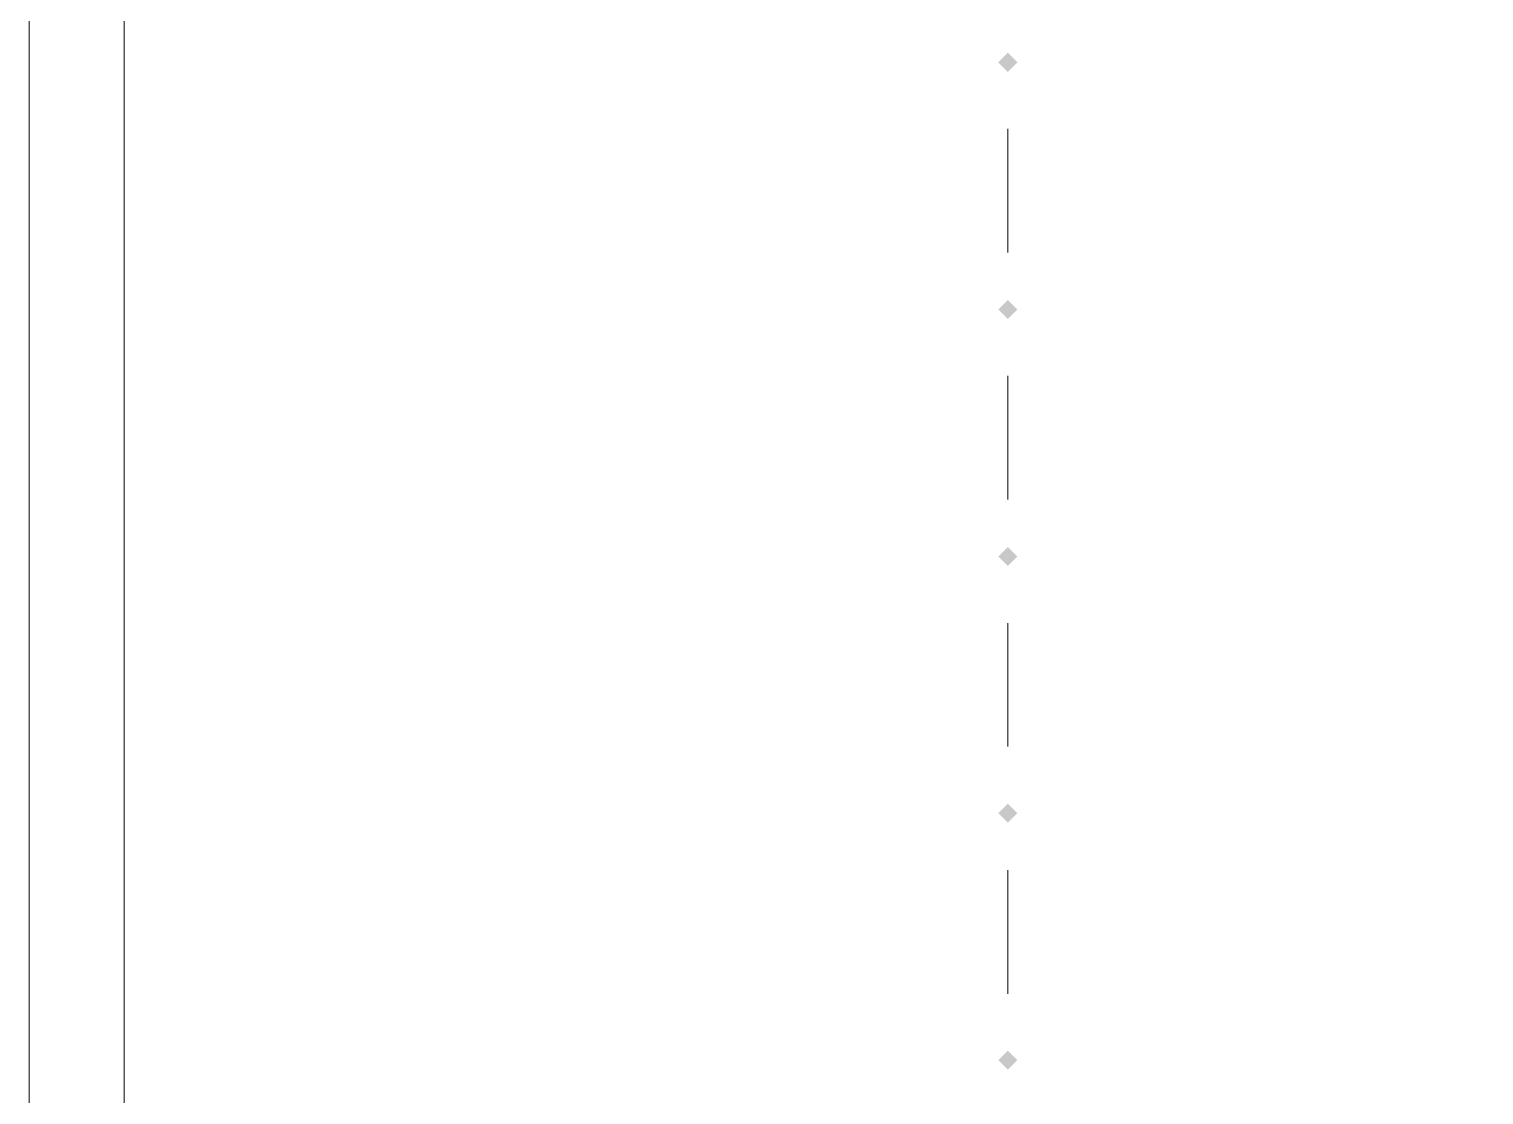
# Model space of a CAD drawing. Header units: millimetres. Extents: x 0 to 17945, y -132 to 1785.
# Drawn here: x 0 to 146.6, y 907.2 to 1014.6 of the extents above; entities that cross this region are included whole.
import ezdxf

# ---------------------------------------------------------------- set-up
doc = ezdxf.new("R2010")
doc.units = ezdxf.units.MM

# ---------------------------------------------------------------- blocks, each defined once
blk = doc.blocks.new('TCR_SOLAR_AC_DB_FRONT')
at = {"transparency": 33554559}
for points in [[(99.59, 1011.22), (98.63, 1010.26), (97.67, 1011.22), (98.63, 1012.18)], [(99.59, 986.32), (98.63, 985.36), (97.67, 986.32), (98.63, 987.28)], [(99.59, 961.42), (98.63, 960.47), (97.67, 961.42), (98.63, 962.38)], [(99.59, 935.57), (98.63, 934.61), (97.67, 935.57), (98.63, 936.52)], [(99.59, 910.67), (98.63, 909.71), (97.67, 910.67), (98.63, 911.63)]]:
    blk.add_hatch(color=7, dxfattribs=at).paths.add_polyline_path(points, flags=16)
at = {"color": 1, "lineweight": 9}
blk.add_lwpolyline([(899.18, 0), (899.18, 1400), (0, 1400), (0, 0)], dxfattribs=at)
at = {"lineweight": 9}
blk.add_lwpolyline([(9.58, 1390.42), (889.6, 1390.42), (889.6, 10.53), (9.58, 10.53)], close=True, dxfattribs=at)
for points in [[(98.63, 992.07), (98.63, 1004.51)], [(98.63, 967.17), (98.63, 979.62)], [(98.63, 942.27), (98.63, 954.72)], [(98.63, 917.37), (98.63, 929.82)]]:
    blk.add_lwpolyline(points, dxfattribs=at)

msp = doc.modelspace()

# ---------------------------------------------------------------- block references
msp.add_blockref('TCR_SOLAR_AC_DB_FRONT', (0, 0))

doc.saveas('drawing.dxf')
